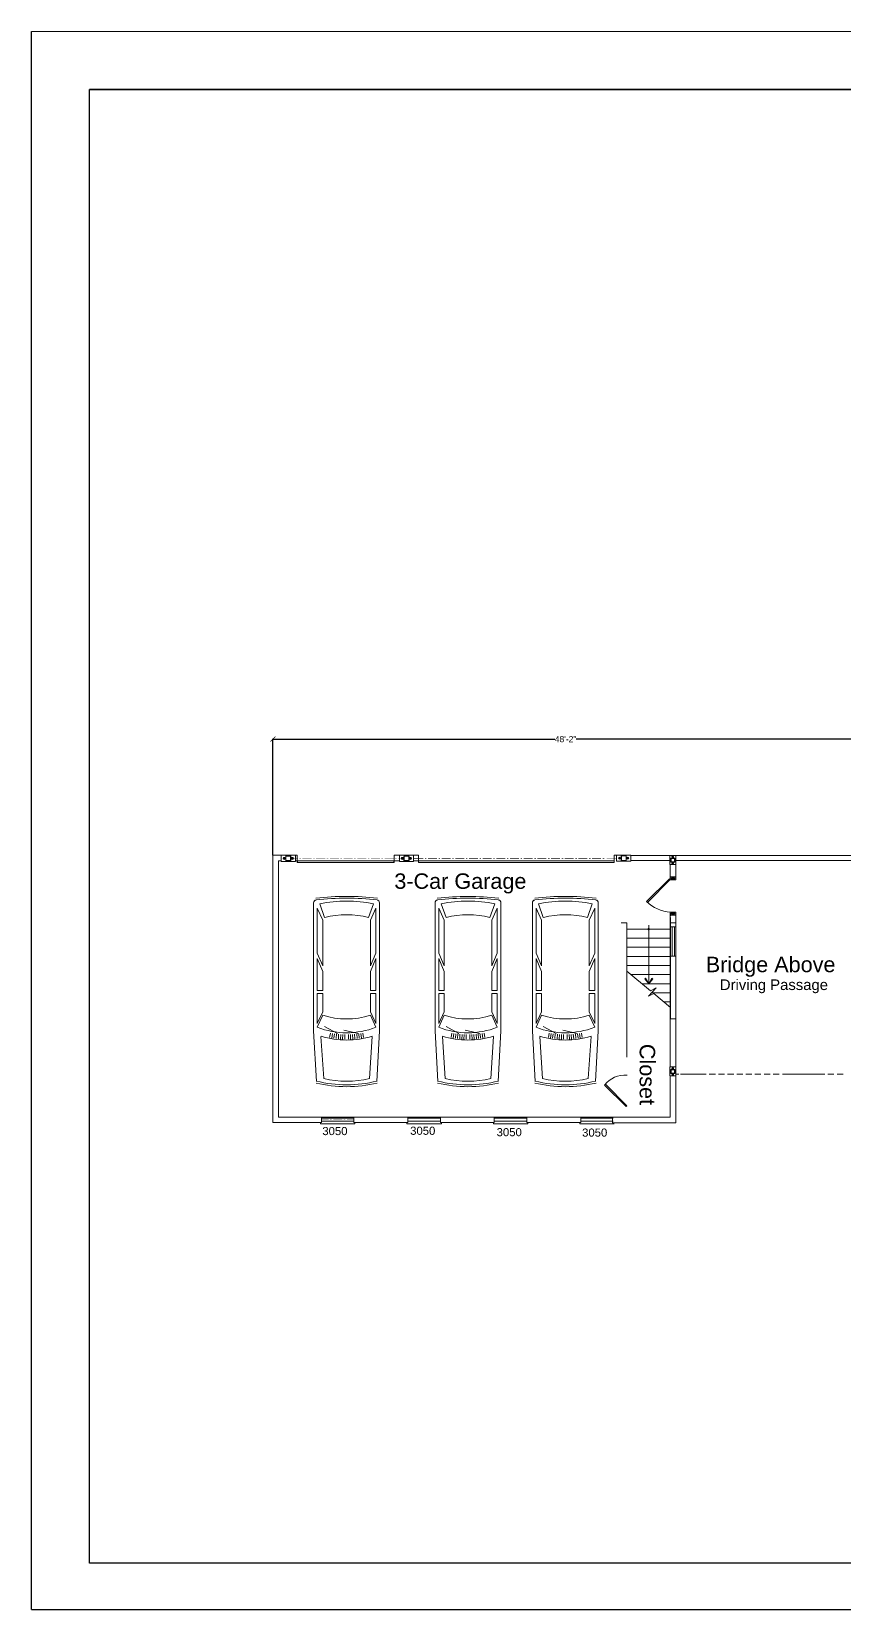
# Model space of a CAD drawing. Header units: inches. Extents: x 38 to 8673, y 1 to 7200.
# Drawn here: x 3476 to 4279, y 427 to 1985 of the extents above; entities that cross this region are included whole.
import ezdxf

# ---------------------------------------------------------------- set-up
doc = ezdxf.new("R2010")
doc.units = ezdxf.units.IN
doc.header["$MEASUREMENT"] = 0
doc.layers.add('PDF2_Layer 1', color=7, linetype='Continuous', true_color=0xffffff)
for name, color, linetype in [('PDF2_Text', 7, 'Continuous'), ('PDF5_0', 7, 'Continuous'), ('PDF5_Border', 7, 'Continuous'), ('PDF_Text', 7, 'Continuous')]:
    doc.layers.add(name, color=color, linetype=linetype)
doc.styles.add('PDF Arial', font='arial.ttf')
doc.styles.get("Standard").update_dxf_attribs({"font": 'arial.ttf'})
doc.dimstyles.get("Standard").update_dxf_attribs({"dimtxt": 6, "dimasz": 5, "dimexe": 0.18, "dimexo": 0.0625, "dimgap": 0.09, "dimtad": 0, "dimtih": 1, "dimtoh": 1, "dimdec": 0, "dimzin": 0, "dimdsep": 46, "dimlunit": 4, "dimtxsty": 'Standard', "dimblk": 'ARCHTICK', "dimcen": 0.09, "dimclrd": 3, "dimclre": 3, "dimclrt": 1, "dimadec": 0, "dimazin": 0, "dimtfac": 1, "dimtdec": 0, "dimtofl": 0, "dimtmove": 0, "dimatfit": 3, "dimfxl": 100, "dimtolj": 1, "dimtzin": 0, "dimarcsym": 0})

# ---------------------------------------------------------------- blocks, each defined once
blk = doc.blocks.new('_ArchTick')
at = {"color": 0, "linetype": 'ByBlock', "const_width": 0.15}
blk.add_lwpolyline([(-0.5, -0.5), (0.5, 0.5)], dxfattribs=at)
blk = doc.blocks.new('*D40')
at = {"color": 3, "lineweight": -2, "transparency": 16777216}
for p, q in [((3714.5, 1171.6), (3714.5, 1286.4)), ((3714.5, 1286.2), (3992.9, 1286.2)), ((4292.4, 1286.2), (4014, 1286.2)), ((4292.4, 1171.6), (4292.4, 1286.4))]:
    blk.add_line(p, q, dxfattribs=at)
at = {"layer": 'Defpoints', "color": 0, "transparency": 16777216}
for p in [(4292.4, 1286.2), (3714.5, 1171.5), (4292.4, 1171.5)]:
    blk.add_point(p, dxfattribs=at)
at = {"color": 3, "lineweight": -2, "transparency": 16777216, "xscale": 5, "yscale": 5, "zscale": 5, "rotation": 180}
blk.add_blockref('_ArchTick', (3714.5, 1286.2), dxfattribs=at)
at = {"color": 3, "lineweight": -2, "transparency": 16777216, "xscale": 5, "yscale": 5, "zscale": 5}
blk.add_blockref('_ArchTick', (4292.4, 1286.2), dxfattribs=at)
at = {"color": 1, "transparency": 16777216, "insert": (4003.5, 1286.2), "char_height": 6, "attachment_point": 5}
blk.add_mtext('\\A1;48\'-2"', dxfattribs=at)

msp = doc.modelspace()

# ---------------------------------------------------------------- linework, layer by layer
for q in [(3476.2, 1985), (5814.4, 426.8)]:
    msp.add_line((3476.2, 426.8), q)
at = {"lineweight": 0}
for p, q in [((4051.5, 1171.7), (4053.8, 1171.7)), ((4106.4, 1171.4), (4067.8, 1171.4)), ((4292.4, 1171.4), (4112.4, 1171.4)), ((4292.4, 1166.3), (4112.4, 1166.3))]:
    msp.add_line(p, q, dxfattribs=at)
for points in [[(3733.7, 1169.3), (3733.1, 1168.9), (3733, 1168.2), (3733.6, 1167.8), (3734.3, 1168.2), (3734.3, 1168.9)], [(4064.9, 1169.5), (4064.3, 1169.1), (4064.2, 1168.4), (4064.9, 1168.1), (4065.5, 1168.4), (4065.5, 1169.1)]]:
    msp.add_lwpolyline(points, close=True, dxfattribs=at)
at = {"layer": 'PDF2_Layer 1', "lineweight": 0}
for points in [[(3720, 1166), (3720, 913), (3762.5, 913), (3762.5, 907.5), (3714.5, 907.5), (3714.5, 1171.5), (3738.5, 1171.5)], [(3723.7, 1171.5), (3738.5, 1171.5), (3738.5, 1166), (3736.7, 1166)], [(3727.2, 1170.5), (3727.2, 1166.5)], [(3727.4, 1170.5), (3727.4, 1166.5)], [(3731.7, 1171.1), (3727.7, 1171.1)], [(3731.7, 1170.8), (3727.7, 1170.8)], [(3731.9, 1166.5), (3731.9, 1170.5)], [(3732.2, 1166.5), (3732.2, 1170.5)], [(3738.5, 1171.5), (3738.5, 1166)], [(3834.3, 1171.5), (3858.3, 1171.5)], [(3834.3, 1166), (3839.4, 1166), (3834.3, 1166), (3834.3, 1171.5), (3858.3, 1171.5), (3858.3, 1166), (3853.4, 1166), (3858.3, 1166)], [(3843.9, 1170.5), (3843.9, 1166.5)], [(3844.1, 1170.5), (3844.1, 1166.5)], [(3848.3, 1171), (3844.3, 1171)], [(3848.3, 1170.7), (3844.3, 1170.7)], [(3848.6, 1166.5), (3848.6, 1170.5)], [(3848.9, 1166.5), (3848.9, 1170.5)], [(4051.5, 1171.7), (4051.5, 1164.5)], [(4058.4, 1170.7), (4058.4, 1166.7)], [(4058.6, 1170.7), (4058.6, 1166.7)], [(4062.9, 1171.2), (4058.9, 1171.2)], [(4062.9, 1171), (4058.9, 1171)], [(4063.2, 1166.7), (4063.2, 1170.7)], [(4063.4, 1166.7), (4063.4, 1170.7)], [(4112.4, 1171.4), (4112.4, 1147.4), (4106.9, 1147.4), (4106.9, 1162.3)], [(3722.7, 1166), (3720, 1166)], [(3727.7, 1166.3), (3731.7, 1166.3)], [(3727.7, 1166), (3731.7, 1166)], [(3736.8, 1166), (3738.5, 1166)], [(3844.3, 1166.3), (3848.3, 1166.3)], [(4051.5, 1164.5), (3858.3, 1164.5), (3858.3, 1166), (4051.5, 1166)], [(4058.9, 1166.4), (4062.9, 1166.4)], [(4058.9, 1166.2), (4062.9, 1166.2)], [(4067.8, 1166.3), (4106.4, 1166.3)], [(4112.4, 1156.3), (4112.4, 1162.3)], [(4112.4, 1147.4), (4112.4, 1153.4)], [(4112.4, 1150.3), (4106.9, 1148.8), (4112.4, 1147.4)], [(4106.9, 1147.4), (4112.4, 1148.8), (4106.9, 1150.3)], [(3754.7, 1124.7), (3754.7, 998.1), (3757.5, 948.3)], [(3765.5, 1110.2), (3760.7, 1123.6)], [(3809, 1110.2), (3813.8, 1123.6)], [(3819.8, 1124.7), (3819.8, 998.1), (3817.1, 948.3)], [(3874.6, 1124.7), (3874.6, 998.1), (3877.3, 948.3)], [(3885.5, 1110.2), (3880.7, 1123.6)], [(3928.8, 1110.2), (3933.6, 1123.6)], [(3939.7, 1124.7), (3939.7, 998.1), (3937, 948.3)], [(3970.7, 1124.7), (3970.7, 998.1), (3973.5, 948.3)], [(3981.5, 1110.2), (3976.7, 1123.6)], [(4025, 1110.2), (4029.8, 1123.6)], [(4035.8, 1124.7), (4035.8, 998.1), (4033.1, 948.3)], [(3758.3, 1119.2), (3758.3, 1074.9), (3763.8, 1062.3), (3763.8, 1107.5), (3758.3, 1119.2)], [(3816.2, 1119.2), (3816.2, 1074.9), (3810.7, 1062.3), (3810.7, 1107.5), (3816.2, 1119.2)], [(3878.2, 1119.2), (3878.2, 1074.9), (3883.6, 1062.3), (3883.6, 1107.5), (3878.2, 1119.2)], [(3936, 1074.9), (3930.7, 1062.3), (3930.7, 1107.5), (3936, 1119.2)], [(3936, 1119.2), (3936, 1074.9)], [(3974.3, 1119.2), (3974.3, 1074.9), (3979.8, 1062.3), (3979.8, 1107.5), (3974.3, 1119.2)], [(4032.2, 1074.9), (4026.7, 1062.3), (4026.7, 1107.5), (4032.2, 1119.2)], [(4032.2, 1119.2), (4032.2, 1074.9)], [(4112.4, 1107.8), (4112.4, 1115.4), (4112.4, 907.3), (4049.7, 907.3), (4049.7, 912.8), (4106.9, 912.8)], [(4112.4, 1112.3), (4106.9, 1113.8), (4112.4, 1115.4), (4106.9, 1115.4), (4106.9, 962.6)], [(4107.1, 1114.5), (4107.1, 1111.9)], [(4107.1, 1110.1), (4107.1, 1104.7)], [(4112.4, 1108.8), (4112.4, 1115.4)], [(4058.5, 1104.7), (4064, 1104.7), (4058.5, 1104.7)], [(4064, 972.2), (4064, 1104.7)], [(4064, 1098.7), (4107.1, 1098.7)], [(4085.6, 1102.5), (4085.6, 1044.7), (4082.5, 1050.3), (4081.6, 1049.5), (4085.6, 1044.7), (4088.6, 1050.3), (4089.6, 1049.5), (4085.6, 1044.7)], [(4112.5, 1010.2), (4107.1, 1010.2), (4107.1, 1104.7), (4112.5, 1104.7)], [(4107.2, 1104.9), (4107.2, 1100.9), (4107.2, 1104.9), (4112.4, 1104.9)], [(4107.2, 1072), (4107.2, 1100.9)], [(4108.7, 1072), (4108.7, 1100.9)], [(4110.9, 1072), (4110.9, 1100.9)], [(4112.4, 1099.8), (4112.4, 1105.8)], [(4112.4, 1090.8), (4112.4, 1096.8)], [(4064, 1089.7), (4107.1, 1089.7)], [(4064, 1080.7), (4107.1, 1080.7)], [(4112.4, 1081.8), (4112.4, 1087.8)], [(4112.4, 1072.8), (4112.4, 1078.8)], [(3763.8, 1037.9), (3763.8, 1056.8), (3758.3, 1069.5), (3758.3, 1037.9)], [(3816.2, 1037.9), (3816.2, 1069.5), (3810.7, 1056.8), (3810.7, 1037.9)], [(3883.6, 1037.9), (3883.6, 1056.8), (3878.2, 1069.5), (3878.2, 1037.9)], [(3936, 1069.5), (3930.7, 1056.8), (3930.7, 1037.9)], [(3936, 1069.5), (3936, 1037.9)], [(3979.8, 1037.9), (3979.8, 1056.8), (3974.3, 1069.5), (3974.3, 1037.9)], [(4032.2, 1069.5), (4026.7, 1056.8), (4026.7, 1037.9)], [(4032.2, 1069.5), (4032.2, 1037.9)], [(4064, 1071.7), (4107.1, 1071.7)], [(4064, 1062.7), (4107.1, 1062.7)], [(4112.4, 1071.8), (4107.2, 1071.8)], [(4112.4, 1063.8), (4112.4, 1069.8)], [(4112.4, 1054.8), (4112.4, 1060.8)], [(4064, 1057.1), (4087.2, 1037.7)], [(4068.1, 1053.7), (4107.1, 1053.7)], [(4078.9, 1044.7), (4107.1, 1044.7)], [(4112.4, 1045.8), (4112.4, 1051.8)], [(3763.8, 1037.9), (3758.3, 1037.9)], [(3763.8, 1017.1), (3763.8, 1035.1), (3758.3, 1035.1), (3758.3, 1005.3), (3763.8, 1017.1)], [(3810.7, 1037.9), (3816.2, 1037.9)], [(3883.6, 1037.9), (3878.2, 1037.9)], [(3930.7, 1037.9), (3936, 1037.9)], [(3936, 1035.1), (3930.7, 1035.1), (3930.7, 1017.1), (3936, 1005.3)], [(3936, 1035.1), (3936, 1005.3)], [(3979.8, 1037.9), (3974.3, 1037.9)], [(3979.8, 1017.1), (3979.8, 1035.1), (3974.3, 1035.1), (3974.3, 1005.3), (3979.8, 1017.1)], [(4026.7, 1037.9), (4032.2, 1037.9)], [(4032.2, 1035.1), (4026.7, 1035.1), (4026.7, 1017.1), (4032.2, 1005.3)], [(4032.2, 1035.1), (4032.2, 1005.3)], [(4087.2, 1037.7), (4092.8, 1040.7), (4085.3, 1032.4), (4090.7, 1035.2), (4107.1, 1021.2)], [(4088.4, 1035.7), (4107.1, 1035.7)], [(4112.4, 1036.8), (4112.4, 1042.8)], [(4112.4, 1027.8), (4112.4, 1033.8)], [(4064, 976.7), (4064, 1015.7)], [(4064, 984.6), (4064, 1015.6)], [(4100.6, 1026.7), (4107.1, 1026.7)], [(4112.4, 1018.8), (4112.4, 1024.8)], [(4112.4, 1009.8), (4112.4, 1015.8)], [(3778.3, 995.4), (3765.5, 1002.6)], [(3799, 995.4), (3784.6, 999)], [(3898.1, 995.4), (3885.5, 1002.6)], [(3918.9, 995.4), (3904.4, 999)], [(3994.3, 995.4), (3981.5, 1002.6)], [(4015, 995.4), (4000.6, 999)], [(4112.4, 1000.8), (4112.4, 1006.8)], [(4112.4, 991.8), (4112.4, 997.8)], [(3761.9, 992.7), (3764.7, 951.1)], [(3771.3, 996), (3770.5, 991.5)], [(3773.3, 995.6), (3772.7, 991.1)], [(3775.3, 995.3), (3774.7, 990.8)], [(3777.3, 995.1), (3776.9, 990.5)], [(3779.4, 994.8), (3779.1, 990.3)], [(3781.4, 994.7), (3781.1, 990.1)], [(3783.5, 994.5), (3783.3, 990)], [(3785.5, 994.4), (3785.5, 989.9)], [(3789.1, 994.4), (3789.1, 989.9)], [(3791.1, 994.5), (3791.2, 990)], [(3793.1, 994.7), (3793.4, 990.1)], [(3795.1, 994.8), (3795.5, 990.3)], [(3797.2, 995.1), (3797.6, 990.5)], [(3799.2, 995.3), (3799.8, 990.8)], [(3801.2, 995.6), (3801.9, 991.1)], [(3803.2, 996), (3804, 991.5)], [(3812.6, 992.7), (3809.9, 951.1)], [(3881.9, 992.7), (3884.5, 951.1)], [(3891.1, 996), (3890.4, 991.5)], [(3893.1, 995.6), (3892.5, 991.1)], [(3895.2, 995.3), (3894.7, 990.8)], [(3897.2, 995.1), (3896.7, 990.5)], [(3899.2, 994.8), (3898.9, 990.3)], [(3901.2, 994.7), (3901.1, 990.1)], [(3903.3, 994.5), (3903.1, 990)], [(3905.3, 994.4), (3905.3, 989.9)], [(3909, 994.4), (3909, 989.9)], [(3911, 994.5), (3911.1, 990)], [(3913, 994.7), (3913.2, 990.1)], [(3915.1, 994.8), (3915.4, 990.3)], [(3917.1, 995.1), (3917.5, 990.5)], [(3919.1, 995.3), (3919.6, 990.8)], [(3921.1, 995.6), (3921.8, 991.1)], [(3923.1, 996), (3923.9, 991.5)], [(3932.4, 992.7), (3929.7, 951.1)], [(3977.9, 992.7), (3980.7, 951.1)], [(3987.3, 996), (3986.5, 991.5)], [(3989.3, 995.6), (3988.7, 991.1)], [(3991.3, 995.3), (3990.7, 990.8)], [(3993.3, 995.1), (3992.9, 990.5)], [(3995.4, 994.8), (3995.1, 990.3)], [(3997.4, 994.7), (3997.1, 990.1)], [(3999.5, 994.5), (3999.3, 990)], [(4001.5, 994.4), (4001.5, 989.9)], [(4005.1, 994.4), (4005.1, 989.9)], [(4007.1, 994.5), (4007.2, 990)], [(4009.1, 994.7), (4009.4, 990.1)], [(4011.1, 994.8), (4011.5, 990.3)], [(4013.2, 995.1), (4013.6, 990.5)], [(4015.2, 995.3), (4015.8, 990.8)], [(4017.2, 995.6), (4017.9, 991.1)], [(4019.2, 996), (4020, 991.5)], [(4028.6, 992.7), (4025.9, 951.1)], [(4112.4, 982.8), (4112.4, 988.8)], [(4112.4, 973.8), (4112.4, 979.8)], [(4112.4, 964.8), (4112.4, 970.8)], [(4106.9, 953.6), (4106.9, 912.8)], [(4115.4, 955.3), (4112.4, 955.3), (4112.4, 961.8)], [(4116.9, 955.3), (4139, 955.3)], [(4124.4, 955.3), (4118.4, 955.3)], [(4133.4, 955.3), (4127.4, 955.3)], [(4142.4, 955.3), (4136.4, 955.3)], [(4151.4, 955.3), (4145.4, 955.3)], [(4160.4, 955.3), (4154.4, 955.3)], [(4169.5, 955.3), (4163.4, 955.3)], [(4178.4, 955.3), (4172.4, 955.3)], [(4187.5, 955.3), (4181.5, 955.3)], [(4196.4, 955.3), (4190.4, 955.3)], [(4205.5, 955.3), (4199.5, 955.3)], [(4214.4, 955.3), (4208.4, 955.3)], [(4223.5, 955.3), (4217.5, 955.3)], [(4254.3, 955.3), (4223, 955.3), (4234.1, 955.3)], [(4232.4, 955.3), (4226.4, 955.3)], [(4241.5, 955.3), (4235.5, 955.3)], [(4250.4, 955.3), (4244.4, 955.3)], [(4259.5, 955.3), (4253.5, 955.3)], [(4268.4, 955.3), (4262.4, 955.3)], [(4277.5, 955.3), (4271.5, 955.3)], [(3795.5, 906.5), (3761.5, 906.5), (3761.5, 907.5)], [(3794.5, 913), (3762.5, 913)], [(3794.5, 911.8), (3762.5, 911.8)], [(3794.5, 909), (3762.5, 909)], [(3795.5, 907.5), (3795.5, 906.5)], [(3880.8, 906.5), (3846.8, 906.5), (3846.8, 907.5)], [(3879.9, 907.5), (3879.9, 913), (3847.8, 913)], [(3879.9, 911.8), (3847.8, 911.8)], [(3879.9, 909), (3847.8, 909)], [(3879.9, 913), (3933.1, 913), (3933.1, 907.5), (3879.9, 907.5)], [(3880.8, 907.5), (3880.8, 906.5)], [(3932.2, 906.5), (3966.2, 906.5), (3966.2, 907.5)], [(3932.2, 907.5), (3932.2, 906.5)], [(3933.1, 913), (3965.1, 913), (4018.5, 913), (4018.5, 907.5), (3965.1, 907.5), (3965.1, 913)], [(3933.1, 911.8), (3965.1, 911.8)], [(3933.1, 909), (3965.1, 909)], [(4017.5, 907.5), (4017.5, 906.5)], [(4017.5, 906.5), (4051.5, 906.5)], [(4018.5, 913), (4050.5, 913)], [(4018.5, 911.8), (4050.5, 911.8)], [(4018.5, 909), (4050.5, 909)], [(4051, 906.3), (4051, 907.3)]]:
    msp.add_lwpolyline(points, dxfattribs=at)
for points in [[(3729.7, 1165.5), (3736.7, 1165.5), (3736.7, 1168.5), (3736.7, 1171.5), (3729.7, 1171.5), (3722.7, 1171.5), (3722.7, 1168.5), (3722.7, 1165.5)], [(3725.1, 1168.9), (3725.1, 1168.2), (3725.6, 1167.8), (3726.3, 1168.2), (3726.3, 1168.9), (3725.7, 1169.2)], [(3846.3, 1165.5), (3853.4, 1165.5), (3853.4, 1168.5), (3853.4, 1171.5), (3846.3, 1171.5), (3839.4, 1171.5), (3839.4, 1168.5), (3839.4, 1165.5)], [(3841.7, 1168.9), (3841.7, 1168.2), (3842.3, 1167.8), (3842.9, 1168.2), (3842.9, 1168.9), (3842.3, 1169.2)], [(3850.9, 1168.9), (3850.9, 1168.2), (3850.3, 1167.8), (3849.7, 1168.2), (3849.7, 1168.9), (3850.3, 1169.2)], [(4060.9, 1165.7), (4067.8, 1165.7), (4067.8, 1168.7), (4067.8, 1171.7), (4060.9, 1171.7), (4053.8, 1171.7), (4053.8, 1168.7), (4053.8, 1165.7)], [(4056.2, 1169.1), (4056.2, 1168.4), (4056.8, 1168.1), (4057.5, 1168.4), (4057.5, 1169.1), (4056.8, 1169.5)], [(4112.4, 1171.4), (4106.4, 1171.4), (4106.4, 1162.3), (4112.4, 1162.3)], [(4111.4, 1168.8), (4107.4, 1168.8), (4107.4, 1164.8), (4111.4, 1164.8)], [(4109.7, 1170.3), (4109.1, 1170.3), (4108.8, 1169.8), (4109.1, 1169.3), (4109.7, 1169.3), (4110, 1169.8)], [(3834, 1166), (3738.5, 1166), (3738.5, 1164.5), (3834, 1164.5)], [(3738.7, 1166), (3834.3, 1166), (3834.3, 1164.5), (3738.7, 1164.5)], [(3844.3, 1166), (3848.3, 1166)], [(4111.1, 1168.5), (4107.7, 1168.5), (4107.7, 1165.1), (4111.1, 1165.1)], [(4109.7, 1163.3), (4109.1, 1163.3), (4108.8, 1163.8), (4109.1, 1164.3), (4109.7, 1164.3), (4110, 1163.8)], [(4106, 1148.4), (4083.4, 1125.8), (4084.3, 1124.9), (4106.9, 1147.5)], [(4112.4, 1150.3), (4106.9, 1150.3), (4106.9, 1148.8), (4112.4, 1148.8)], [(4112.4, 1148.8), (4106.9, 1148.8), (4106.9, 1147.4), (4112.4, 1147.4)], [(4112.4, 1115.4), (4106.9, 1115.4), (4106.9, 1113.8), (4112.4, 1113.8)], [(4112.4, 1113.8), (4106.9, 1113.8), (4106.9, 1112.3), (4112.4, 1112.3)], [(4112.4, 1100.9), (4107.2, 1100.9)], [(3816.2, 1005.3), (3816.2, 1035.1), (3810.7, 1035.1), (3810.7, 1017.1)], [(3878.2, 1005.3), (3883.6, 1017.1), (3883.6, 1035.1), (3878.2, 1035.1)], [(4106.4, 953.6), (4112.4, 953.6), (4112.4, 962.6), (4106.4, 962.6)], [(4107.4, 956.1), (4111.4, 956.1), (4111.4, 960.1), (4107.4, 960.1)], [(4107.7, 956.4), (4111.1, 956.4), (4111.1, 959.8), (4107.7, 959.8)], [(4109.1, 961.6), (4109.7, 961.6), (4110, 961), (4109.7, 960.6), (4109.1, 960.6), (4108.8, 961)], [(4109.1, 954.6), (4109.7, 954.6), (4110, 955.1), (4109.7, 955.6), (4109.1, 955.6), (4108.8, 955.1)], [(4063.2, 923.3), (4042, 944.5), (4042.9, 945.4), (4064.1, 924.2)], [(3847.8, 907.5), (3794.5, 907.5), (3794.5, 913), (3847.8, 913)]]:
    msp.add_lwpolyline(points, close=True, dxfattribs=at)
for points in [[(4106.9, 1112.3), (4112.4, 1113.8), (4106.9, 1115.4, -0.165115), (4083.4, 1125.8)], [(3810.7, 1013.5), (3816.2, 1001.7, -0.187448), (3758.3, 1001.7), (3763.8, 1013.5, 0.153817), (3810.8, 1013.5)], [(3930.7, 1013.5), (3936, 1001.7, -0.187446), (3878.2, 1001.7), (3883.6, 1013.5, 0.153815), (3930.6, 1013.5)], [(4026.7, 1013.5), (4032.2, 1001.7, -0.187446), (3974.3, 1001.7), (3979.8, 1013.5, 0.153817), (4026.8, 1013.5)]]:
    msp.add_lwpolyline(points, format="xyb", dxfattribs=at)
for centre, radius in [((3725.7, 1168.5), 1), ((3725.7, 1168.5), 0.599), ((3725.7, 1168.5), 0.36), ((3733.7, 1168.5), 1), ((3733.7, 1168.5), 0.599), ((3733.7, 1168.5), 0.36), ((3842.3, 1168.5), 1), ((3842.3, 1168.5), 0.599), ((3842.3, 1168.5), 0.36), ((3850.3, 1168.5), 1), ((3850.3, 1168.5), 0.599), ((3850.3, 1168.5), 0.36), ((4056.8, 1168.8), 1), ((4056.8, 1168.8), 0.599), ((4056.8, 1168.8), 0.36), ((4064.8, 1168.8), 1), ((4064.8, 1168.8), 0.599), ((4064.8, 1168.8), 0.36), ((4109.3, 1169.9), 0.841), ((4109.3, 1169.9), 0.519), ((4109.3, 1169.9), 0.281), ((4109.3, 1163.9), 0.841), ((4109.3, 1163.9), 0.519), ((4109.3, 1163.9), 0.281), ((4109.3, 961.1), 0.84), ((4109.3, 955.1), 0.84), ((4109.3, 961.1), 0.519), ((4109.3, 955.1), 0.519), ((4109.3, 961.1), 0.281), ((4109.3, 955.1), 0.281)]:
    msp.add_circle(centre, radius, dxfattribs=at)
for centre, radius, start, end in [((3727.7, 1170.5), 0.52, 89.9795, 180.0205), ((3727.7, 1170.5), 0.281, 90.0602, 179.8035), ((3731.7, 1170.5), 0.52, 359.9638, 89.9627), ((3731.7, 1170.5), 0.281, 0.1093, 90.0269), ((3844.3, 1170.5), 0.52, 90.0373, 180.0362), ((3844.3, 1170.5), 0.281, 90.1676, 179.8324), ((3848.3, 1170.5), 0.52, 359.9638, 89.9627), ((3848.3, 1170.5), 0.28, 359.9928, 90.0072), ((4058.9, 1170.7), 0.52, 89.9795, 180.0205), ((4058.9, 1170.7), 0.281, 89.9731, 179.8907), ((4062.9, 1170.7), 0.52, 359.9795, 90.0205), ((4062.9, 1170.7), 0.281, 0.1093, 90.0269), ((3727.7, 1166.5), 0.52, 180.0109, 269.9156), ((3727.7, 1166.5), 0.281, 180.1093, 270.0269), ((3731.7, 1166.5), 0.28, 270.0803, 359.9197), ((3731.7, 1166.5), 0.52, 270.0373, 0.0362), ((3844.3, 1166.5), 0.521, 180.0735, 269.9265), ((3844.3, 1166.5), 0.28, 179.9928, 270.0072), ((3848.3, 1166.5), 0.281, 269.9731, 359.8907), ((3848.3, 1166.5), 0.52, 269.9795, 0.0205), ((4058.9, 1166.7), 0.52, 180.0109, 269.9156), ((4058.9, 1166.7), 0.28, 179.9928, 270.0072), ((4062.9, 1166.7), 0.281, 270.1676, 359.8324), ((4062.9, 1166.7), 0.52, 270.0373, 0.0362), ((3757.4, 1124.7), 2.68, 96.6028, 179.9913), ((3787.3, 867.1), 263.9, 83.3964, 96.6036), ((3787.3, 867.1), 262.1, 83.3958, 96.6042), ((3787.3, 998.4), 128, 78.0512, 101.9488), ((3817, 1124.7), 2.68, 359.9982, 83.4076), ((3877.3, 1124.7), 2.68, 96.5996, 179.9785), ((3907.1, 867), 263.9, 83.3966, 96.6034), ((3907.1, 867.1), 262.1, 83.3958, 96.6042), ((3907.1, 998.4), 128, 78.0512, 101.9488), ((3936.9, 1124.7), 2.68, 359.9982, 83.4076), ((3973.4, 1124.7), 2.68, 96.6028, 179.9913), ((4003.3, 867.1), 263.9, 83.3964, 96.6036), ((4003.3, 867.1), 262.1, 83.3958, 96.6042), ((4003.3, 998.4), 128, 78.0512, 101.9488), ((4033, 1124.7), 2.68, 359.9982, 83.4076), ((3787.3, 1024.8), 88.1, 75.7513, 104.2487), ((3907.1, 1024.8), 88.1, 75.7511, 104.2489), ((4003.3, 1024.8), 88.1, 75.7513, 104.2487), ((3787.3, 1074.3), 85.2, 252.7285, 287.2761), ((3907.1, 1074.3), 85.2, 252.7285, 287.2761), ((4003.3, 1074.3), 85.2, 252.7285, 287.2761), ((3787.3, 1043.9), 95.5, 256.3208, 283.686), ((3907.1, 1043.9), 95.5, 256.3206, 283.6862), ((4003.3, 1043.9), 95.5, 256.3208, 283.686), ((4061.8, 929.6), 24.8, 84.5334, 142.7976), ((3787.3, 1069.7), 126.7, 256.1843, 283.8207), ((3787.3, 1069.7), 124.8, 256.184, 283.8224), ((3907.1, 1069.7), 126.7, 256.1845, 283.8206), ((3907.1, 1069.7), 124.8, 256.1841, 283.8223), ((4003.3, 1069.7), 126.7, 256.1845, 283.8206), ((4003.3, 1069.7), 124.8, 256.184, 283.8224)]:
    msp.add_arc(centre, radius, start, end, dxfattribs=at)
at = {"layer": 'PDF2_Layer 1', "lineweight": 0, "transparency": 33554559}
for points in [[(3739.2, 1168.5), (3739.2, 1169), (3733.6, 1168.5)], [(3739.2, 1169), (3733.6, 1168.5), (3733.6, 1169)], [(3742.3, 1168.5), (3742.3, 1169), (3740.7, 1168.5)], [(3742.3, 1169), (3740.7, 1168.5), (3740.7, 1169)], [(3752.7, 1168.5), (3752.7, 1169), (3743.7, 1168.5)], [(3752.7, 1169), (3743.7, 1168.5), (3743.7, 1169)], [(3755.7, 1168.5), (3755.7, 1169), (3754.3, 1168.5)], [(3755.7, 1169), (3754.3, 1168.5), (3754.3, 1169)], [(3766.3, 1168.5), (3766.3, 1169), (3757.2, 1168.5)], [(3766.3, 1169), (3757.2, 1168.5), (3757.2, 1169)], [(3769.2, 1168.5), (3769.2, 1169), (3767.7, 1168.5)], [(3769.2, 1169), (3767.7, 1168.5), (3767.7, 1169)], [(3779.7, 1168.5), (3779.7, 1169), (3770.7, 1168.5)], [(3779.7, 1169), (3770.7, 1168.5), (3770.7, 1169)], [(3782.7, 1168.5), (3782.7, 1169), (3781.2, 1168.5)], [(3782.7, 1169), (3781.2, 1168.5), (3781.2, 1169)], [(3793.2, 1168.5), (3793.2, 1169), (3784.3, 1168.5)], [(3793.2, 1169), (3784.3, 1168.5), (3784.3, 1169)], [(3796.3, 1168.5), (3796.3, 1169), (3794.7, 1168.5)], [(3796.3, 1169), (3794.7, 1168.5), (3794.7, 1169)], [(3806.7, 1168.5), (3806.7, 1169), (3797.7, 1168.5)], [(3806.7, 1169), (3797.7, 1168.5), (3797.7, 1169)], [(3809.7, 1168.5), (3809.7, 1169), (3808.3, 1168.5)], [(3809.7, 1169), (3808.3, 1168.5), (3808.3, 1169)], [(3820.3, 1168.5), (3820.3, 1169), (3811.2, 1168.5)], [(3820.3, 1169), (3811.2, 1168.5), (3811.2, 1169)], [(3823.2, 1168.5), (3823.2, 1169), (3821.7, 1168.5)], [(3823.2, 1169), (3821.7, 1168.5), (3821.7, 1169)], [(3833.7, 1168.5), (3833.7, 1169), (3824.7, 1168.5)], [(3833.7, 1169), (3824.7, 1168.5), (3824.7, 1169)], [(3836.7, 1168.5), (3836.7, 1169), (3835.2, 1168.5)], [(3836.7, 1169), (3835.2, 1168.5), (3835.2, 1169)], [(3843.9, 1168.5), (3843.9, 1169), (3838.3, 1168.5)], [(3843.9, 1169), (3838.3, 1168.5), (3838.3, 1169)], [(3863.1, 1168.3), (3863.1, 1168.7), (3853.4, 1168.3)], [(3863.1, 1168.7), (3853.4, 1168.3), (3853.4, 1168.7)], [(3866.1, 1168.3), (3866.1, 1168.7), (3864.6, 1168.3)], [(3866.1, 1168.7), (3864.6, 1168.3), (3864.6, 1168.7)], [(3876.6, 1168.3), (3876.6, 1168.7), (3867.6, 1168.3)], [(3876.6, 1168.7), (3867.6, 1168.3), (3867.6, 1168.7)], [(3879.6, 1168.3), (3879.6, 1168.7), (3878.1, 1168.3)], [(3879.6, 1168.7), (3878.1, 1168.3), (3878.1, 1168.7)], [(3890.1, 1168.3), (3890.1, 1168.7), (3881.1, 1168.3)], [(3890.1, 1168.7), (3881.1, 1168.3), (3881.1, 1168.7)], [(3893.1, 1168.3), (3893.1, 1168.7), (3891.6, 1168.3)], [(3893.1, 1168.7), (3891.6, 1168.3), (3891.6, 1168.7)], [(3903.6, 1168.3), (3903.6, 1168.7), (3894.6, 1168.3)], [(3903.6, 1168.7), (3894.6, 1168.3), (3894.6, 1168.7)], [(3906.6, 1168.3), (3906.6, 1168.7), (3905.1, 1168.3)], [(3906.6, 1168.7), (3905.1, 1168.3), (3905.1, 1168.7)], [(3917.1, 1168.3), (3917.1, 1168.7), (3908.1, 1168.3)], [(3917.1, 1168.7), (3908.1, 1168.3), (3908.1, 1168.7)], [(3920.1, 1168.3), (3920.1, 1168.7), (3918.6, 1168.3)], [(3920.1, 1168.7), (3918.6, 1168.3), (3918.6, 1168.7)], [(3930.6, 1168.3), (3930.6, 1168.7), (3921.6, 1168.3)], [(3930.6, 1168.7), (3921.6, 1168.3), (3921.6, 1168.7)], [(3933.6, 1168.3), (3933.6, 1168.7), (3932.1, 1168.3)], [(3933.6, 1168.7), (3932.1, 1168.3), (3932.1, 1168.7)], [(3944.1, 1168.3), (3944.1, 1168.7), (3935.1, 1168.3)], [(3944.1, 1168.7), (3935.1, 1168.3), (3935.1, 1168.7)], [(3947.1, 1168.3), (3947.1, 1168.7), (3945.6, 1168.3)], [(3947.1, 1168.7), (3945.6, 1168.3), (3945.6, 1168.7)], [(3957.6, 1168.3), (3957.6, 1168.7), (3948.6, 1168.3)], [(3957.6, 1168.7), (3948.6, 1168.3), (3948.6, 1168.7)], [(3960.6, 1168.3), (3960.6, 1168.7), (3959.1, 1168.3)], [(3960.6, 1168.7), (3959.1, 1168.3), (3959.1, 1168.7)], [(3971.1, 1168.3), (3971.1, 1168.7), (3962.1, 1168.3)], [(3971.1, 1168.7), (3962.1, 1168.3), (3962.1, 1168.7)], [(3974.1, 1168.3), (3974.1, 1168.7), (3972.6, 1168.3)], [(3974.1, 1168.7), (3972.6, 1168.3), (3972.6, 1168.7)], [(3984.6, 1168.3), (3984.6, 1168.7), (3975.6, 1168.3)], [(3984.6, 1168.7), (3975.6, 1168.3), (3975.6, 1168.7)], [(3987.6, 1168.3), (3987.6, 1168.7), (3986.1, 1168.3)], [(3987.6, 1168.7), (3986.1, 1168.3), (3986.1, 1168.7)], [(3998.1, 1168.3), (3998.1, 1168.7), (3989.1, 1168.3)], [(3998.1, 1168.7), (3989.1, 1168.3), (3989.1, 1168.7)], [(4001.1, 1168.3), (4001.1, 1168.7), (3999.6, 1168.3)], [(4001.1, 1168.7), (3999.6, 1168.3), (3999.6, 1168.7)], [(4011.6, 1168.3), (4011.6, 1168.7), (4002.6, 1168.3)], [(4011.6, 1168.7), (4002.6, 1168.3), (4002.6, 1168.7)], [(4014.6, 1168.3), (4014.6, 1168.7), (4013.1, 1168.3)], [(4014.6, 1168.7), (4013.1, 1168.3), (4013.1, 1168.7)], [(4025.1, 1168.3), (4025.1, 1168.7), (4016.1, 1168.3)], [(4025.1, 1168.7), (4016.1, 1168.3), (4016.1, 1168.7)], [(4028.1, 1168.3), (4028.1, 1168.7), (4026.6, 1168.3)], [(4028.1, 1168.7), (4026.6, 1168.3), (4026.6, 1168.7)], [(4038.6, 1168.3), (4038.6, 1168.7), (4029.6, 1168.3)], [(4038.6, 1168.7), (4029.6, 1168.3), (4029.6, 1168.7)], [(4041.6, 1168.7), (4040.1, 1168.3), (4040.1, 1168.7)], [(4041.6, 1168.7), (4040.1, 1168.3), (4041.6, 1168.3)], [(4053.8, 1168.5), (4053.8, 1169), (4044.2, 1168.5)], [(4053.8, 1169), (4044.2, 1168.5), (4044.2, 1169)], [(4084.4, 1099.3), (4085.5, 1098.7), (4084.3, 1098.7)], [(4085.5, 1098.7), (4084.3, 1098.7), (4084.4, 1098.1)], [(4084.9, 1099.7), (4085.6, 1098.7), (4084.4, 1099.3)], [(4085.6, 1098.7), (4084.4, 1099.3), (4085.5, 1098.7)], [(4084.4, 1098.1), (4085.5, 1098.7), (4084.9, 1097.6)], [(4085.6, 1100), (4084.9, 1099.7), (4085.6, 1098.7)], [(4085.5, 1098.7), (4084.9, 1097.6), (4085.6, 1098.7)], [(4084.9, 1097.6), (4085.6, 1098.7), (4085.6, 1097.4)], [(4085.6, 1098.7), (4086.2, 1099.7), (4085.6, 1100)], [(4086.6, 1099.3), (4085.6, 1098.7), (4086.2, 1099.7)], [(4086.8, 1098.7), (4086.6, 1099.3), (4085.6, 1098.7)], [(4085.6, 1097.4), (4086.2, 1097.6), (4085.6, 1098.7)], [(4086.2, 1097.6), (4085.6, 1098.7), (4086.6, 1098.1)], [(4085.6, 1098.7), (4086.6, 1098.1), (4086.8, 1098.7)], [(4107.1, 1010.2), (4107.2, 1010.2), (4107.2, 1104.7)], [(3769.5, 910), (3769.5, 910.5), (3762.5, 910)], [(3769.5, 910.5), (3762.5, 910), (3762.5, 910.5)], [(3772.5, 910), (3772.5, 910.5), (3771, 910)], [(3772.5, 910.5), (3771, 910), (3771, 910.5)], [(3783, 910), (3783, 910.5), (3774, 910)], [(3783, 910.5), (3774, 910), (3774, 910.5)], [(3786, 910), (3786, 910.5), (3784.5, 910)], [(3786, 910.5), (3784.5, 910), (3784.5, 910.5)], [(3794.5, 910), (3794.5, 910.5), (3787.5, 910)], [(3794.5, 910.5), (3787.5, 910), (3787.5, 910.5)]]:
    msp.add_solid(points, dxfattribs=at)
at = {"layer": 'PDF5_0', "lineweight": 9}
msp.add_lwpolyline([(5814.4, 1985), (3476.2, 1985)], dxfattribs=at)
at = {"layer": 'PDF5_Border', "lineweight": 25}
for points in [[(3533.4, 1927.8), (5773.5, 1927.8), (3533.4, 1927.8)], [(5773.5, 1927.8), (5773.5, 472.6), (3533.4, 472.6), (3533.4, 1927.8)]]:
    msp.add_lwpolyline(points, dxfattribs=at)

# ---------------------------------------------------------------- texts
at = {"layer": 'PDF2_Text', "lineweight": 0, "attachment_point": 7, "style": 'PDF Arial'}
for s, insert, char_height in [('3-Car Garage', (3834.4, 1133.8), 15.271), ('Bridge Above', (4141.9, 1051.5), 15.271), ('Driving Passage', (4155.8, 1035.3), 10.499)]:
    msp.add_mtext(s, dxfattribs=dict(at, insert=insert, char_height=char_height))
at = {"layer": 'PDF2_Text', "lineweight": 0, "insert": (4076.4, 985.3), "char_height": 15.27, "attachment_point": 7, "rotation": 270, "style": 'PDF Arial'}
msp.add_mtext('Closet', dxfattribs=at)
at = {"layer": 'PDF_Text', "lineweight": 0, "char_height": 8, "attachment_point": 7, "style": 'PDF Arial'}
for insert in [(3763.3, 895.1), (3850, 895.4), (3935.4, 894), (4019.8, 893.6)]:
    msp.add_mtext('3050', dxfattribs=dict(at, insert=insert))

# ---------------------------------------------------------------- dimensions: what is measured, and where the dimension line sits
dim = msp.add_linear_dim(base=(4292.4, 1286.2), p1=(3714.5, 1171.5), p2=(4292.4, 1171.5), dimstyle='Standard')
dim.commit()
dim.dimension.update_dxf_attribs({"geometry": '*D40', "text_midpoint": (4003.5, 1286.2)})

doc.saveas('drawing.dxf')
